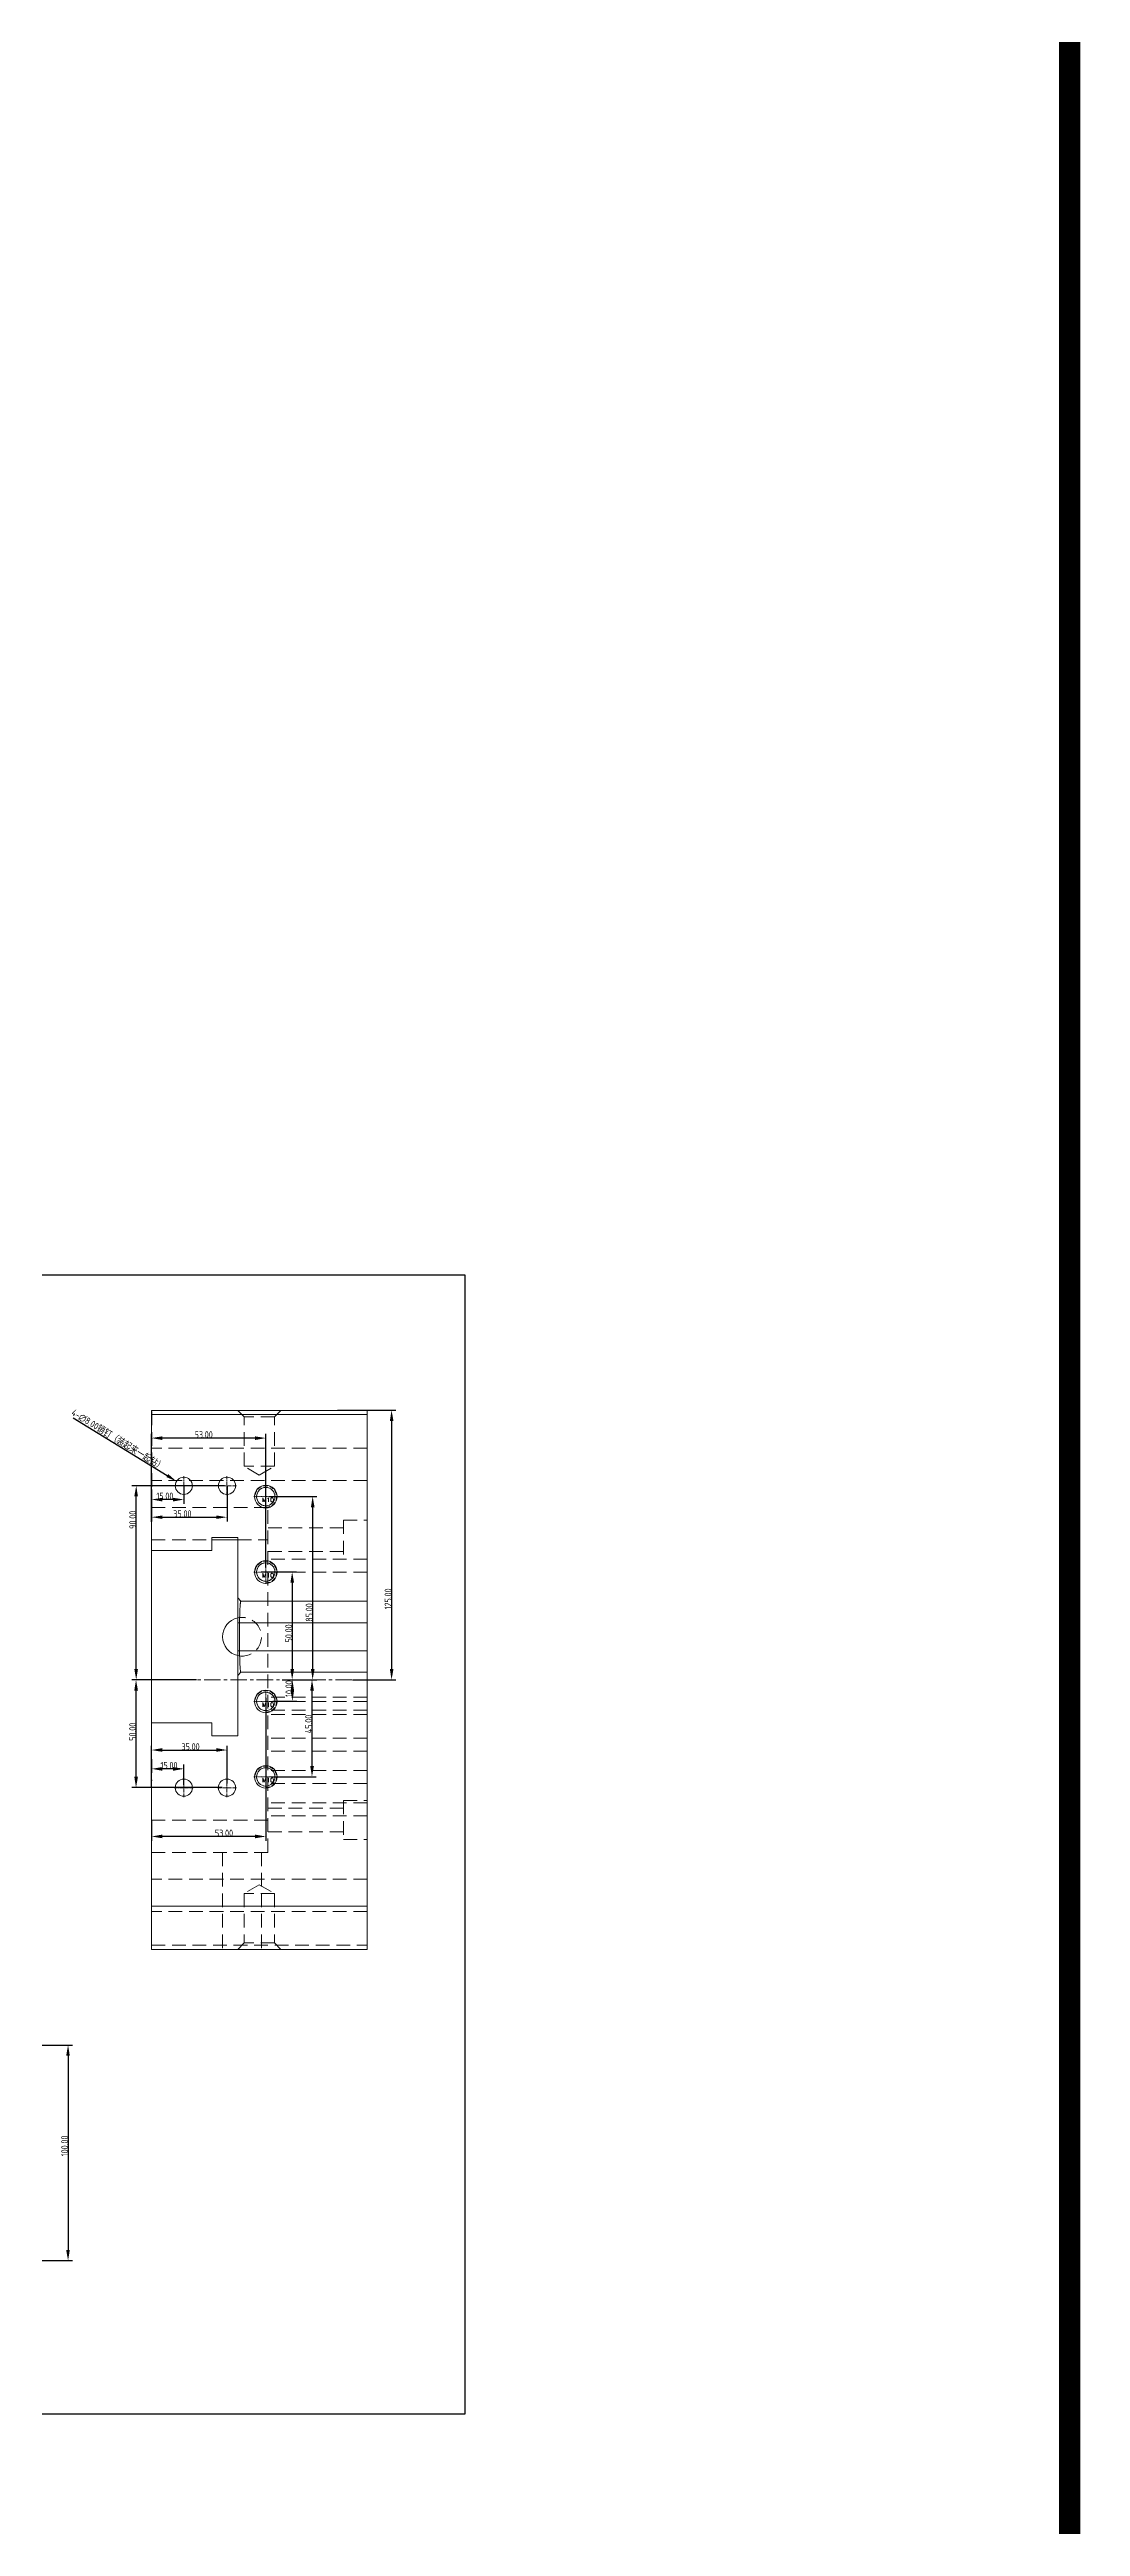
# Model space of a CAD drawing. Header units: millimetres. Extents: x 5647 to 7112, y -2229 to 2511.
# Drawn here: x 6634 to 7112, y -974 to 175 of the extents above; entities that cross this region are included whole.
import ezdxf

# ---------------------------------------------------------------- set-up
doc = ezdxf.new("R2010")
doc.units = ezdxf.units.MM
doc.header["$PDSIZE"] = -5
doc.linetypes.add('CENTER', pattern=[0.6, 0.375, -0.075, 0.075, -0.075])
doc.linetypes.add('HIDDEN', pattern=[9.525, 6.35, -3.175])
doc.layers.get('0').update_dxf_attribs({"lineweight": 5})
doc.layers.get('Defpoints').update_dxf_attribs({"lineweight": 5})
for name, color, linetype, lineweight in [('DEFAULT_2', 8, 'HIDDEN', 18), ('screw', 33, 'Continuous', 13), ('粗实线', 7, 'Continuous', 30)]:
    doc.layers.add(name, color=color, linetype=linetype, lineweight=lineweight)
doc.styles.add('TXT', font='txt.shx', dxfattribs={"bigfont": 'gbcbig.shx'})
doc.styles.add('标注', font='isocp.shx', dxfattribs={"width": 0.8, "bigfont": 'hztxt.shx'})
doc.dimstyles.new('副本 a4', dxfattribs={"dimtxt": 3.2, "dimasz": 5, "dimexe": 2, "dimexo": 0, "dimgap": 0, "dimtad": 1, "dimzin": 0, "dimdsep": 46, "dimtxsty": '标注', "dimcen": 0, "dimdle": 3, "dimclrd": 4, "dimclre": 4, "dimclrt": 6, "dimazin": 0, "dimtfac": 1, "dimtofl": 0, "dimtmove": 0, "dimatfit": 3, "dimfxl": 0, "dimtolj": 1, "dimarcsym": 0})

# ---------------------------------------------------------------- blocks, each defined once
blk = doc.blocks.new('screw_m10_g')
at = {"layer": 'screw', "color": 1, "linetype": 'CENTER', "ltscale": 0.310989}
for p, q in [((-5.5, 0), (5.5, 0)), ((0, -5.5), (0, 5.5))]:
    blk.add_line(p, q, dxfattribs=at)
at = {"layer": 'screw', "linetype": 'HIDDEN', "ltscale": 0.310989}
blk.add_circle((0, 0), 4.25, dxfattribs=at)
at = {"layer": 'screw', "color": 92, "linetype": 'HIDDEN', "ltscale": 0.310989}
blk.add_arc((0, 0), 5, 270, 180, dxfattribs=at)
at = {"layer": 'screw', "color": 6, "style": 'TXT'}
blk.add_text('M10', height=2, dxfattribs=at).set_placement((-1.7, -2.5))
blk = doc.blocks.new('*D255')
at = {"layer": 'Defpoints', "color": 0}
for p in [(6732.3, -531.4), (6743.8, -581.4), (6746.7, -581.4)]:
    blk.add_point(p, dxfattribs=at)
at = {"layer": '粗实线', "color": 4, "lineweight": -2}
for p, q in [((6732.3, -531.4), (6748.7, -531.4)), ((6746.7, -536.4), (6746.7, -576.4)), ((6743.8, -581.4), (6748.7, -581.4))]:
    blk.add_line(p, q, dxfattribs=at)
at = {"layer": '粗实线', "color": 4}
for points in [[(6745.9, -536.4), (6747.6, -536.4), (6746.7, -531.4)], [(6745.9, -576.4), (6747.6, -576.4), (6746.7, -581.4)]]:
    blk.add_solid(points, dxfattribs=at)
at = {"layer": '粗实线', "color": 6, "insert": (6745.1, -559.9), "char_height": 3.2, "attachment_point": 5, "rotation": 90, "style": '标注'}
blk.add_mtext('\\A1;50.00', dxfattribs=at)
blk = doc.blocks.new('*D256')
at = {"layer": 'Defpoints', "color": 0}
for p in [(6736.2, -496.4), (6743.8, -581.4), (6756.2, -581.4)]:
    blk.add_point(p, dxfattribs=at)
at = {"layer": '粗实线', "color": 4, "lineweight": -2}
for p, q in [((6736.2, -496.4), (6758.2, -496.4)), ((6756.2, -501.4), (6756.2, -576.4)), ((6743.8, -581.4), (6758.2, -581.4))]:
    blk.add_line(p, q, dxfattribs=at)
at = {"layer": '粗实线', "color": 4}
for points in [[(6755.4, -501.4), (6757.1, -501.4), (6756.2, -496.4)], [(6755.4, -576.4), (6757.1, -576.4), (6756.2, -581.4)]]:
    blk.add_solid(points, dxfattribs=at)
at = {"layer": '粗实线', "color": 6, "insert": (6754.6, -550.2), "char_height": 3.2, "attachment_point": 5, "rotation": 90, "style": '标注'}
blk.add_mtext('\\A1;85.00', dxfattribs=at)
blk = doc.blocks.new('*D257')
at = {"layer": 'Defpoints', "color": 0}
for p in [(6742.1, -581.4), (6746.8, -581.4), (6737.7, -591.4)]:
    blk.add_point(p, dxfattribs=at)
at = {"layer": '粗实线', "color": 4, "lineweight": -2}
for p, q in [((6742.1, -581.4), (6748.8, -581.4)), ((6737.7, -591.4), (6748.8, -591.4)), ((6746.8, -586.4), (6746.8, -586.4))]:
    blk.add_line(p, q, dxfattribs=at)
at = {"layer": '粗实线', "color": 4}
for points in [[(6746, -586.4), (6747.6, -586.4), (6746.8, -581.4)], [(6746, -586.4), (6747.6, -586.4), (6746.8, -591.4)]]:
    blk.add_solid(points, dxfattribs=at)
at = {"layer": '粗实线', "color": 6, "insert": (6745.2, -585.5), "char_height": 3.2, "attachment_point": 5, "rotation": 90, "style": '标注'}
blk.add_mtext('\\A1;10.00', dxfattribs=at)
blk = doc.blocks.new('*D258')
at = {"layer": 'Defpoints', "color": 0}
for p in [(6742.1, -581.4), (6737.1, -626.4), (6755.9, -626.4)]:
    blk.add_point(p, dxfattribs=at)
at = {"layer": '粗实线', "color": 4, "lineweight": -2}
for p, q in [((6742.1, -581.4), (6757.9, -581.4)), ((6755.9, -586.4), (6755.9, -621.4)), ((6737.1, -626.4), (6757.9, -626.4))]:
    blk.add_line(p, q, dxfattribs=at)
at = {"layer": '粗实线', "color": 4}
for points in [[(6755.1, -586.4), (6756.8, -586.4), (6755.9, -581.4)], [(6755.1, -621.4), (6756.8, -621.4), (6755.9, -626.4)]]:
    blk.add_solid(points, dxfattribs=at)
at = {"layer": '粗实线', "color": 6, "insert": (6754.3, -601.9), "char_height": 3.2, "attachment_point": 5, "rotation": 90, "style": '标注'}
blk.add_mtext('\\A1;45.00', dxfattribs=at)
blk = doc.blocks.new('*D259')
at = {"layer": 'Defpoints', "color": 0}
for p in [(6734.5, -590), (6681.5, -646.4), (6681.5, -654.1)]:
    blk.add_point(p, dxfattribs=at)
at = {"layer": '粗实线', "color": 4, "lineweight": -2}
for p, q in [((6734.5, -590), (6734.5, -656.1)), ((6681.5, -646.4), (6681.5, -656.1)), ((6729.5, -654.1), (6686.5, -654.1))]:
    blk.add_line(p, q, dxfattribs=at)
at = {"layer": '粗实线', "color": 4}
for points in [[(6686.5, -653.2), (6686.5, -654.9), (6681.5, -654.1)], [(6729.5, -653.2), (6729.5, -654.9), (6734.5, -654.1)]]:
    blk.add_solid(points, dxfattribs=at)
at = {"layer": '粗实线', "color": 6, "insert": (6715.1, -652.5), "char_height": 3.2, "attachment_point": 5, "style": '标注'}
blk.add_mtext('\\A1;53.00', dxfattribs=at)
blk = doc.blocks.new('*D260')
at = {"layer": 'Defpoints', "color": 0}
for p in [(6681.5, -469.3), (6681.5, -508.1), (6734.5, -529.4)]:
    blk.add_point(p, dxfattribs=at)
at = {"layer": '粗实线', "color": 4, "lineweight": -2}
for p, q in [((6681.5, -508.1), (6681.5, -467.3)), ((6729.5, -469.3), (6686.5, -469.3)), ((6734.5, -529.4), (6734.5, -467.3))]:
    blk.add_line(p, q, dxfattribs=at)
at = {"layer": '粗实线', "color": 4}
for points in [[(6686.5, -468.5), (6686.5, -470.2), (6681.5, -469.3)], [(6729.5, -468.5), (6729.5, -470.2), (6734.5, -469.3)]]:
    blk.add_solid(points, dxfattribs=at)
at = {"layer": '粗实线', "color": 6, "insert": (6705.7, -467.7), "char_height": 3.2, "attachment_point": 5, "style": '标注'}
blk.add_mtext('\\A1;53.00', dxfattribs=at)
blk = doc.blocks.new('*D261')
at = {"layer": 'Defpoints', "color": 0}
for p in [(6767.8, -456.4), (6774.7, -581.4), (6792.8, -581.4)]:
    blk.add_point(p, dxfattribs=at)
at = {"layer": '粗实线', "color": 4, "lineweight": -2}
for p, q in [((6767.8, -456.4), (6794.8, -456.4)), ((6792.8, -461.4), (6792.8, -576.4)), ((6774.7, -581.4), (6794.8, -581.4))]:
    blk.add_line(p, q, dxfattribs=at)
at = {"layer": '粗实线', "color": 4}
for points in [[(6792, -461.4), (6793.7, -461.4), (6792.8, -456.4)], [(6792, -576.4), (6793.7, -576.4), (6792.8, -581.4)]]:
    blk.add_solid(points, dxfattribs=at)
at = {"layer": '粗实线', "color": 6, "insert": (6791.2, -543.9), "char_height": 3.2, "attachment_point": 5, "rotation": 90, "style": '标注'}
blk.add_mtext('\\A1;125.00', dxfattribs=at)
blk = doc.blocks.new('*D262')
at = {"layer": 'Defpoints', "color": 0}
for p in [(6693.1, -489.4), (6699.9, -493.5)]:
    blk.add_point(p, dxfattribs=at)
at = {"layer": '粗实线', "color": 4, "lineweight": -2}
blk.add_line((6645.1, -459.9), (6688.8, -486.7), dxfattribs=at)
at = {"layer": '粗实线', "color": 4}
blk.add_solid([(6689.2, -486), (6688.4, -487.4), (6693.1, -489.4)], dxfattribs=at)
at = {"layer": '粗实线', "color": 6, "insert": (6665.9, -470.2), "char_height": 3.2, "attachment_point": 5, "rotation": 328.4211, "style": '标注'}
blk.add_mtext('\\A1;{\\Fisocp,hztxt|c134;4-}∅8.00{\\fSimSun|b0|i0|c134|p2;销钉（装起来一起钻）}', dxfattribs=at)
blk = doc.blocks.new('*D263')
at = {"layer": 'Defpoints', "color": 0}
for p in [(6681.5, -493.1), (6696.5, -491.4), (6681.5, -497.8)]:
    blk.add_point(p, dxfattribs=at)
at = {"layer": '粗实线', "color": 4, "lineweight": -2}
for p, q in [((6681.5, -493.1), (6681.5, -499.8)), ((6696.5, -491.4), (6696.5, -499.8)), ((6691.5, -497.8), (6686.5, -497.8))]:
    blk.add_line(p, q, dxfattribs=at)
at = {"layer": '粗实线', "color": 4}
for points in [[(6686.5, -497), (6686.5, -498.7), (6681.5, -497.8)], [(6691.5, -497), (6691.5, -498.7), (6696.5, -497.8)]]:
    blk.add_solid(points, dxfattribs=at)
at = {"layer": '粗实线', "color": 6, "insert": (6687.7, -496.2), "char_height": 3.2, "attachment_point": 5, "style": '标注'}
blk.add_mtext('\\A1;15.00', dxfattribs=at)
blk = doc.blocks.new('*D264')
at = {"layer": 'Defpoints', "color": 0}
for p in [(6681.5, -493.1), (6716.5, -491.4), (6716.5, -506)]:
    blk.add_point(p, dxfattribs=at)
at = {"layer": '粗实线', "color": 4, "lineweight": -2}
for p, q in [((6681.5, -493.1), (6681.5, -508)), ((6716.5, -491.4), (6716.5, -508)), ((6686.5, -506), (6711.5, -506))]:
    blk.add_line(p, q, dxfattribs=at)
at = {"layer": '粗实线', "color": 4}
for points in [[(6686.5, -505.2), (6686.5, -506.8), (6681.5, -506)], [(6711.5, -505.2), (6711.5, -506.8), (6716.5, -506)]]:
    blk.add_solid(points, dxfattribs=at)
at = {"layer": '粗实线', "color": 6, "insert": (6695.8, -504.4), "char_height": 3.2, "attachment_point": 5, "style": '标注'}
blk.add_mtext('\\A1;35.00', dxfattribs=at)
blk = doc.blocks.new('*D265')
at = {"layer": 'Defpoints', "color": 0}
for p in [(6681.5, -622.7), (6681.5, -631.4), (6696.5, -630.1)]:
    blk.add_point(p, dxfattribs=at)
at = {"layer": '粗实线', "color": 4, "lineweight": -2}
for p, q in [((6681.5, -631.4), (6681.5, -620.7)), ((6691.5, -622.7), (6686.5, -622.7)), ((6696.5, -630.1), (6696.5, -620.7))]:
    blk.add_line(p, q, dxfattribs=at)
at = {"layer": '粗实线', "color": 4}
for points in [[(6686.5, -621.9), (6686.5, -623.6), (6681.5, -622.7)], [(6691.5, -621.9), (6691.5, -623.6), (6696.5, -622.7)]]:
    blk.add_solid(points, dxfattribs=at)
at = {"layer": '粗实线', "color": 6, "insert": (6689.6, -621.1), "char_height": 3.2, "attachment_point": 5, "style": '标注'}
blk.add_mtext('\\A1;15.00', dxfattribs=at)
blk = doc.blocks.new('*D266')
at = {"layer": 'Defpoints', "color": 0}
for p in [(6716.5, -614), (6681.5, -631.4), (6716.5, -629.5)]:
    blk.add_point(p, dxfattribs=at)
at = {"layer": '粗实线', "color": 4, "lineweight": -2}
for p, q in [((6681.5, -631.4), (6681.5, -612)), ((6686.5, -614), (6711.5, -614)), ((6716.5, -629.5), (6716.5, -612))]:
    blk.add_line(p, q, dxfattribs=at)
at = {"layer": '粗实线', "color": 4}
for points in [[(6686.5, -613.1), (6686.5, -614.8), (6681.5, -614)], [(6711.5, -613.1), (6711.5, -614.8), (6716.5, -614)]]:
    blk.add_solid(points, dxfattribs=at)
at = {"layer": '粗实线', "color": 6, "insert": (6699.6, -612.4), "char_height": 3.2, "attachment_point": 5, "style": '标注'}
blk.add_mtext('\\A1;35.00', dxfattribs=at)
blk = doc.blocks.new('*D267')
at = {"layer": 'Defpoints', "color": 0}
for p in [(6674.3, -581.4), (6702.4, -581.4), (6714.3, -631.4)]:
    blk.add_point(p, dxfattribs=at)
at = {"layer": '粗实线', "color": 4, "lineweight": -2}
for p, q in [((6702.4, -581.4), (6672.3, -581.4)), ((6674.3, -626.4), (6674.3, -586.4)), ((6714.3, -631.4), (6672.3, -631.4))]:
    blk.add_line(p, q, dxfattribs=at)
at = {"layer": '粗实线', "color": 4}
for points in [[(6673.5, -586.4), (6675.2, -586.4), (6674.3, -581.4)], [(6673.5, -626.4), (6675.2, -626.4), (6674.3, -631.4)]]:
    blk.add_solid(points, dxfattribs=at)
at = {"layer": '粗实线', "color": 6, "insert": (6672.7, -605.5), "char_height": 3.2, "attachment_point": 5, "rotation": 90, "style": '标注'}
blk.add_mtext('\\A1;50.00', dxfattribs=at)
blk = doc.blocks.new('*D268')
at = {"layer": 'Defpoints', "color": 0}
for p in [(6674.4, -491.4), (6715.3, -491.4), (6694.4, -581.4)]:
    blk.add_point(p, dxfattribs=at)
at = {"layer": '粗实线', "color": 4, "lineweight": -2}
for p, q in [((6715.3, -491.4), (6672.4, -491.4)), ((6674.4, -576.4), (6674.4, -496.4)), ((6694.4, -581.4), (6672.4, -581.4))]:
    blk.add_line(p, q, dxfattribs=at)
at = {"layer": '粗实线', "color": 4}
for points in [[(6673.5, -496.4), (6675.2, -496.4), (6674.4, -491.4)], [(6673.5, -576.4), (6675.2, -576.4), (6674.4, -581.4)]]:
    blk.add_solid(points, dxfattribs=at)
at = {"layer": '粗实线', "color": 6, "insert": (6672.8, -507.2), "char_height": 3.2, "attachment_point": 5, "rotation": 90, "style": '标注'}
blk.add_mtext('\\A1;90.00', dxfattribs=at)
blk = doc.blocks.new('*D272')
at = {"layer": 'Defpoints', "color": 0}
for p in [(6601.6, -750.8), (6592.2, -850.8), (6642.8, -850.8)]:
    blk.add_point(p, dxfattribs=at)
at = {"layer": '粗实线', "color": 4, "lineweight": -2}
for p, q in [((6601.6, -750.8), (6644.8, -750.8)), ((6642.8, -755.8), (6642.8, -845.8)), ((6592.2, -850.8), (6644.8, -850.8))]:
    blk.add_line(p, q, dxfattribs=at)
at = {"layer": '粗实线', "color": 4}
for points in [[(6641.9, -755.8), (6643.6, -755.8), (6642.8, -750.8)], [(6641.9, -845.8), (6643.6, -845.8), (6642.8, -850.8)]]:
    blk.add_solid(points, dxfattribs=at)
at = {"layer": '粗实线', "color": 6, "insert": (6641.2, -797.6), "char_height": 3.2, "attachment_point": 5, "rotation": 90, "style": '标注'}
blk.add_mtext('\\A1;100.00', dxfattribs=at)

msp = doc.modelspace()

# ---------------------------------------------------------------- linework, layer by layer
at = {"color": 7, "linetype": 'Continuous'}
for p, q in [((6681.47339, -706.44505), (6681.47339, -456.44505)), ((6681.47339, -456.44505), (6781.47339, -456.44505)), ((6681.47339, -458.44505), (6781.47339, -458.44505)), ((6781.47339, -706.44505), (6781.47339, -456.44505)), ((6709.47339, -521.44505), (6709.47339, -515.44505)), ((6709.47339, -515.44505), (6721.47339, -515.44505)), ((6709.47339, -516.44505), (6721.47339, -516.44505)), ((6721.47339, -607.44505), (6721.47339, -515.44505)), ((6709.47339, -521.44505), (6681.47339, -521.44505)), ((6721.47339, -543.44505), (6722.97339, -544.94505)), ((6781.47339, -544.94505), (6722.97339, -544.94505)), ((6721.47339, -554.94505), (6781.47339, -554.94505)), ((6722.33946, -567.94505), (6722.33946, -554.94505)), ((6721.47339, -567.94505), (6781.47339, -567.94505)), ((6722.97339, -577.94505), (6721.47339, -579.44505)), ((6781.47339, -577.94505), (6722.97339, -577.94505)), ((6681.47339, -601.44505), (6709.47339, -601.44505)), ((6709.47339, -607.44505), (6709.47339, -601.44505)), ((6721.47339, -607.44505), (6709.47339, -607.44505)), ((6781.47339, -686.44505), (6681.47339, -686.44505)), ((6781.47339, -706.44505), (6681.47339, -706.44505))]:
    msp.add_line(p, q, dxfattribs=at)
at = {"color": 1, "linetype": 'CENTER', "ltscale": 4.064}
for p, q in [((6692.07339, -491.44505), (6700.87339, -491.44505)), ((6696.47339, -495.84505), (6696.47339, -487.04505)), ((6712.07339, -491.44505), (6720.87339, -491.44505)), ((6716.47339, -495.84505), (6716.47339, -487.04505)), ((6692.07339, -631.44505), (6700.87339, -631.44505)), ((6696.47339, -635.84505), (6696.47339, -627.04505)), ((6712.07339, -631.44505), (6720.87339, -631.44505)), ((6716.47339, -635.84505), (6716.47339, -627.04505))]:
    msp.add_line(p, q, dxfattribs=at)
at = {"color": 1, "linetype": 'CENTER', "ltscale": 20.32}
msp.add_line((6681.47339, -581.44505), (6781.47339, -581.44505), dxfattribs=at)
at = {"color": 7, "linetype": 'Continuous'}
for centre, radius in [((6696.47339, -491.44505), 4), ((6716.47339, -491.44505), 4), ((6734.47339, -496.44505), 5.25), ((6734.47339, -496.44505), 4.25), ((6734.47339, -531.44505), 5.25), ((6734.47339, -531.44505), 4.25), ((6734.47339, -591.44505), 5.25), ((6734.47339, -591.44505), 4.25), ((6696.47339, -631.44505), 4), ((6716.47339, -631.44505), 4), ((6734.47339, -626.44505), 5.25), ((6734.47339, -626.44505), 4.25)]:
    msp.add_circle(centre, radius, dxfattribs=at)
msp.add_arc((6723.47339, -561.44505), 9, 102.9026643, 257.0973357, dxfattribs=at)
for points, knots in [([(6722.33946, -554.94505), (6722.34155, -554.25215), (6722.34816, -552.90371), (6722.38665, -550.96907), (6722.44833, -549.23135), (6722.52712, -547.75628), (6722.60944, -546.71211), (6722.68267, -546.03711), (6722.73583, -545.65369), (6722.78899, -545.35605), (6722.84889, -545.13762), (6722.89738, -545.01023), (6722.95022, -544.94505), (6722.97339, -544.94505)], [0, 0, 0, 0, 0.2064636522, 0.4017914219, 0.5765593209, 0.7245486152, 0.8419427029, 0.8885426626, 0.9269244072, 0.957082521, 0.979078406, 0.993094489, 1, 1, 1, 1]), ([(6722.97339, -577.94505), (6722.95017, -577.94505), (6722.89716, -577.87999), (6722.84892, -577.75237), (6722.78909, -577.53399), (6722.73588, -577.23631), (6722.68265, -576.85286), (6722.60939, -576.17784), (6722.52701, -575.13367), (6722.44864, -573.65853), (6722.38621, -571.92084), (6722.34785, -569.98623), (6722.34414, -568.63787), (6722.33946, -567.94505)], [0, 0, 0, 0, 0.0069192939, 0.0209319913, 0.0429272564, 0.0730892271, 0.1114751336, 0.158076128, 0.2754718448, 0.4234612974, 0.5982381525, 0.7935557692, 1, 1, 1, 1])]:
    msp.add_open_spline(points, degree=3, knots=knots, dxfattribs=at)
at = {"layer": 'DEFAULT_2', "color": 8, "linetype": 'HIDDEN'}
for p, q in [((6681.62339, -501.44505), (6681.62339, -456.44505)), ((6724.47339, -459.44505), (6721.47339, -456.44505)), ((6724.47339, -482.4036), (6724.47339, -459.44505)), ((6738.47339, -459.44505), (6724.47339, -459.44505)), ((6738.47339, -459.44505), (6741.47339, -456.44505)), ((6738.47339, -482.4036), (6738.47339, -459.44505)), ((6781.47339, -473.94505), (6681.47339, -473.94505)), ((6731.47339, -486.44505), (6724.47339, -482.4036)), ((6738.47339, -482.4036), (6724.47339, -482.4036)), ((6731.47339, -486.44505), (6738.47339, -482.4036)), ((6781.47339, -488.94505), (6681.47339, -488.94505)), ((6735.47339, -501.44505), (6681.47339, -501.44505)), ((6735.47339, -661.44505), (6735.47339, -501.44505)), ((6681.47339, -516.44505), (6709.47339, -516.44505)), ((6721.47339, -516.44505), (6735.47339, -516.44505)), ((6770.47339, -510.94505), (6735.47339, -510.94505)), ((6770.47339, -507.44505), (6770.47339, -525.44505)), ((6770.47339, -507.44505), (6781.47339, -507.44505)), ((6770.47339, -521.94505), (6735.47339, -521.94505)), ((6781.47339, -525.44505), (6735.47339, -525.44346)), ((6781.47339, -531.44346), (6735.47339, -531.44346)), ((6781.47339, -589.44505), (6735.47339, -589.44505)), ((6781.47339, -591.44664), (6735.47339, -591.44664)), ((6781.47339, -595.44505), (6735.47339, -595.44505)), ((6781.47339, -597.44664), (6735.47339, -597.44664)), ((6781.47339, -608.44505), (6735.47339, -608.44505)), ((6681.47339, -618.2311), (6681.62339, -618.2311)), ((6681.62339, -618.2311), (6681.62339, -628.2311)), ((6781.47339, -614.44505), (6735.47339, -614.44505)), ((6681.47339, -628.2311), (6681.62339, -628.2311)), ((6781.47339, -623.44505), (6735.47339, -623.44505)), ((6781.47339, -629.44505), (6735.47339, -629.44505)), ((6781.47339, -638.44505), (6735.47339, -638.44505)), ((6770.47339, -640.94505), (6735.47339, -640.94505)), ((6770.47339, -637.44505), (6781.47339, -637.44505)), ((6770.47339, -637.44505), (6770.47339, -655.44505)), ((6681.47339, -646.44505), (6735.47339, -646.44505)), ((6781.47339, -644.44505), (6735.47339, -644.44505)), ((6770.47339, -651.94505), (6735.47339, -651.94505)), ((6681.47339, -661.44505), (6735.47339, -661.44505)), ((6714.47339, -661.44505), (6714.47339, -706.44505)), ((6732.47339, -661.44505), (6732.47339, -706.44505)), ((6770.47339, -655.44505), (6781.47339, -655.44505)), ((6781.47339, -673.94505), (6681.47339, -673.94505)), ((6731.47339, -676.44505), (6724.47339, -680.4865)), ((6731.47339, -676.44505), (6738.47339, -680.4865)), ((6781.47339, -688.94505), (6681.47339, -688.94505)), ((6738.47339, -680.4865), (6724.47339, -680.4865)), ((6724.47339, -680.4865), (6724.47339, -703.44505)), ((6738.47339, -680.4865), (6738.47339, -703.44505)), ((6681.47339, -704.44505), (6781.47339, -704.44505)), ((6724.47339, -703.44505), (6721.47339, -706.44505)), ((6738.47339, -703.44505), (6724.47339, -703.44505)), ((6738.47339, -703.44505), (6741.47339, -706.44505))]:
    msp.add_line(p, q, dxfattribs=at)
msp.add_arc((6723.47339, -561.44505), 9, 257.0973357, 102.9026643, dxfattribs=at)
at = {"layer": '粗实线', "const_width": 10}
msp.add_lwpolyline([(5892.4149, 2045.38055), (7107.25603, 2045.38055), (7107.25603, -2224.1732), (5892.4149, -2224.1732)], close=True, dxfattribs=at)
at = {"layer": '粗实线'}
msp.add_lwpolyline([(6081.94749, -393.52246), (6826.71494, -393.52246), (6826.71494, -921.97299), (6081.94749, -921.97299)], close=True, dxfattribs=at)

# ---------------------------------------------------------------- block references
at = {"layer": 'screw'}
for p in [(6734.47339, -496.44505), (6734.47339, -531.44505), (6734.47339, -591.44505), (6734.47339, -626.44505)]:
    msp.add_blockref('screw_m10_g', p, dxfattribs=at)

# ---------------------------------------------------------------- dimensions: what is measured, and where the dimension line sits
at = {"layer": '粗实线'}
dim = msp.add_diameter_dim_2p(p1=(6699.88107, -493.53974), p2=(6693.06571, -489.35036), text='{\\Fisocp,hztxt|c134;4-}<>{\\fSimSun|b0|i0|c134|p2;销钉（装起来一起钻）}', dimstyle='副本 a4', dxfattribs=at)
dim.commit()
dim.dimension.update_dxf_attribs({"geometry": '*D262', "text_midpoint": (6665.9488, -470.20881)})
for base, p1, p2, picture, middle in [((6792.84565, -581.44505), (6767.80035, -456.44505), (6774.68331, -581.44505), '*D261', (6792.84565, -543.94158)), ((6674.36146, -491.44505), (6694.35294, -581.44505), (6715.2807, -491.44505), '*D268', (6674.36146, -507.21672)), ((6756.23687, -581.44505), (6736.16986, -496.44505), (6743.76065, -581.44505), '*D256', (6756.23687, -550.18534)), ((6746.74615, -581.44505), (6732.29008, -531.44505), (6743.76065, -581.44505), '*D255', (6746.74615, -559.88094)), ((6674.34527, -581.44505), (6714.27284, -631.44505), (6702.35566, -581.44505), '*D267', (6674.34527, -605.50827)), ((6755.94128, -626.44505), (6742.09647, -581.44505), (6737.11267, -626.44505), '*D258', (6755.94128, -601.89896)), ((6746.78744, -581.44505), (6737.73276, -591.44664), (6742.09647, -581.44505), '*D257', (6746.78744, -585.51964)), ((6642.7552, -850.79752), (6601.58561, -750.79752), (6592.2289, -850.79752), '*D272', (6642.7552, -797.55924))]:
    dim = msp.add_linear_dim(base=base, p1=p1, p2=p2, angle=90, dimstyle='副本 a4', dxfattribs=at)
    dim.commit()
    dim.dimension.update_dxf_attribs({"geometry": picture, "text_midpoint": middle, "dimtype": 160})
for base, p1, p2, picture, middle in [((6681.47339, -469.33081), (6734.47339, -529.42771), (6681.47339, -508.05912), '*D260', (6705.71286, -469.33081)), ((6681.47339, -497.82061), (6696.47339, -491.44505), (6681.47339, -493.05446), '*D263', (6687.68342, -497.82061)), ((6716.47339, -505.99113), (6681.47339, -493.05446), (6716.47339, -491.44505), '*D264', (6695.79301, -505.99113)), ((6681.47339, -654.0522), (6734.47339, -589.98609), (6681.47339, -646.44505), '*D259', (6715.09254, -654.0522)), ((6716.47339, -613.95091), (6681.47339, -631.35938), (6716.47339, -629.45533), '*D266', (6699.63955, -613.95091)), ((6681.47339, -622.72315), (6696.47339, -630.13535), (6681.47339, -631.35938), '*D265', (6689.56639, -622.72315))]:
    dim = msp.add_linear_dim(base=base, p1=p1, p2=p2, dimstyle='副本 a4', dxfattribs=at)
    dim.commit()
    dim.dimension.update_dxf_attribs({"geometry": picture, "text_midpoint": middle, "dimtype": 160})

doc.saveas('drawing.dxf')
